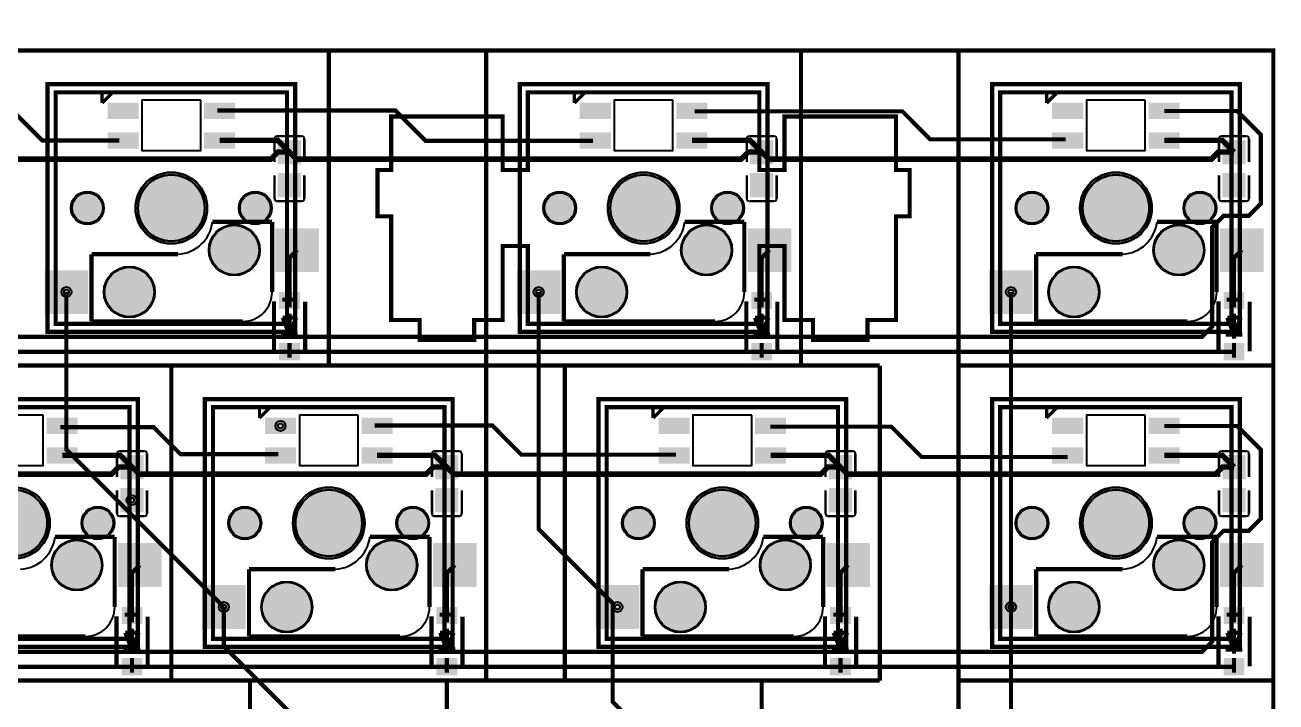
# Model space of a CAD drawing. Header units: millimetres. Extents: x 5 to 310, y -122 to -25.
# Drawn here: x 234 to 309.7, y -65.6 to -24.7 of the extents above; entities that cross this region are included whole.
import ezdxf

# ---------------------------------------------------------------- set-up
doc = ezdxf.new("R2010")
doc.units = ezdxf.units.MM
for name, color, linetype, true_color in [('BoardOutLine', 6, 'Continuous', 0xff00ff), ('BottomLayer', 5, 'Continuous', 0x0000ff), ('BottomPasteMaskLayer', 7, 'Continuous', 0x800000), ('BottomSilkLayer', 7, 'Continuous', 0x66cc33), ('BottomSolderMaskLayer', 7, 'Continuous', 0xaa00ff), ('Document', 7, 'Continuous', 0xffffff), ('Hole', 7, 'Continuous', 0x222222), ('Multi-Layer', 7, 'Continuous', 0xc0c0c0), ('TopLayer', 1, 'Continuous', 0xff0000), ('TopSilkLayer', 7, 'Continuous', 0xffcc00), ('TopSolderMaskLayer', 7, 'Continuous', 0x800080)]:
    doc.layers.add(name, color=color, linetype=linetype, true_color=true_color)

msp = doc.modelspace()

# ---------------------------------------------------------------- hatches: boundary and pattern name
at = {"layer": 'BottomLayer'}
for points in [[(239.083, -29.406), (240.861, -29.406), (240.861, -30.295), (239.083, -30.295)], [(244.925, -29.406), (246.703, -29.406), (246.703, -30.295), (244.925, -30.295)], [(267.659, -29.406), (269.437, -29.406), (269.437, -30.295), (267.659, -30.295)], [(273.501, -29.406), (275.279, -29.406), (275.279, -30.295), (273.501, -30.295)], [(296.234, -29.406), (298.012, -29.406), (298.012, -30.295), (296.234, -30.295)], [(302.077, -29.406), (303.855, -29.406), (303.855, -30.295), (302.077, -30.295)], [(239.083, -31.184), (240.861, -31.184), (240.861, -32.073), (239.083, -32.073)], [(244.925, -31.184), (246.703, -31.184), (246.703, -32.073), (244.925, -32.073)], [(250.712, -33.043), (249.362, -33.043), (249.362, -31.633), (250.712, -31.633)], [(267.659, -31.184), (269.437, -31.184), (269.437, -32.073), (267.659, -32.073)], [(273.501, -31.184), (275.279, -31.184), (275.279, -32.073), (273.501, -32.073)], [(279.288, -33.043), (277.938, -33.043), (277.938, -31.633), (279.288, -31.633)], [(296.234, -31.184), (298.012, -31.184), (298.012, -32.073), (296.234, -32.073)], [(302.077, -31.184), (303.855, -31.184), (303.855, -32.073), (302.077, -32.073)], [(307.863, -33.043), (306.513, -33.043), (306.513, -31.633), (307.863, -31.633)], [(250.712, -33.633), (249.362, -33.633), (249.362, -35.043), (250.712, -35.043)], [(279.288, -33.633), (277.938, -33.633), (277.938, -35.043), (279.288, -35.043)], [(307.863, -33.633), (306.513, -33.633), (306.513, -35.043), (307.863, -35.043)], [(249.243, -36.99), (251.783, -36.99), (251.783, -39.53), (249.243, -39.53)], [(277.819, -36.99), (280.359, -36.99), (280.359, -39.53), (277.819, -39.53)], [(306.395, -36.99), (308.935, -36.99), (308.935, -39.53), (306.395, -39.53)], [(235.273, -39.53), (237.813, -39.53), (237.813, -42.07), (235.273, -42.07)], [(263.849, -39.53), (266.389, -39.53), (266.389, -42.07), (263.849, -42.07)], [(292.424, -39.53), (294.964, -39.53), (294.964, -42.07), (292.424, -42.07)], [(250.637, -41.814), (250.637, -40.814), (249.437, -40.814), (249.437, -41.814)], [(279.213, -41.814), (279.213, -40.814), (278.013, -40.814), (278.013, -41.814)], [(307.788, -41.814), (307.788, -40.814), (306.588, -40.814), (306.588, -41.814)], [(250.637, -44.913), (250.637, -43.913), (249.437, -43.913), (249.437, -44.913)], [(279.213, -44.913), (279.213, -43.913), (278.013, -43.913), (278.013, -44.913)], [(307.788, -44.913), (307.788, -43.913), (306.588, -43.913), (306.588, -44.913)], [(235.4, -48.457), (237.178, -48.457), (237.178, -49.346), (235.4, -49.346)], [(248.608, -48.457), (250.386, -48.457), (250.386, -49.346), (248.608, -49.346)], [(254.45, -48.457), (256.228, -48.457), (256.228, -49.346), (254.45, -49.346)], [(272.421, -48.457), (274.199, -48.457), (274.199, -49.346), (272.421, -49.346)], [(278.263, -48.457), (280.041, -48.457), (280.041, -49.346), (278.263, -49.346)], [(296.234, -48.457), (298.012, -48.457), (298.012, -49.346), (296.234, -49.346)], [(302.077, -48.457), (303.855, -48.457), (303.855, -49.346), (302.077, -49.346)], [(235.4, -50.235), (237.178, -50.235), (237.178, -51.124), (235.4, -51.124)], [(241.187, -52.094), (239.837, -52.094), (239.837, -50.684), (241.187, -50.684)], [(248.608, -50.235), (250.386, -50.235), (250.386, -51.124), (248.608, -51.124)], [(254.45, -50.235), (256.228, -50.235), (256.228, -51.124), (254.45, -51.124)], [(260.237, -52.094), (258.887, -52.094), (258.887, -50.684), (260.237, -50.684)], [(272.421, -50.235), (274.199, -50.235), (274.199, -51.124), (272.421, -51.124)], [(278.263, -50.235), (280.041, -50.235), (280.041, -51.124), (278.263, -51.124)], [(284.05, -52.094), (282.7, -52.094), (282.7, -50.684), (284.05, -50.684)], [(296.234, -50.235), (298.012, -50.235), (298.012, -51.124), (296.234, -51.124)], [(302.077, -50.235), (303.855, -50.235), (303.855, -51.124), (302.077, -51.124)], [(307.863, -52.094), (306.513, -52.094), (306.513, -50.684), (307.863, -50.684)], [(241.187, -52.684), (239.837, -52.684), (239.837, -54.094), (241.187, -54.094)], [(260.237, -52.684), (258.887, -52.684), (258.887, -54.094), (260.237, -54.094)], [(284.05, -52.684), (282.7, -52.684), (282.7, -54.094), (284.05, -54.094)], [(307.863, -52.684), (306.513, -52.684), (306.513, -54.094), (307.863, -54.094)], [(239.718, -56.04), (242.258, -56.04), (242.258, -58.58), (239.718, -58.58)], [(258.768, -56.04), (261.308, -56.04), (261.308, -58.58), (258.768, -58.58)], [(282.581, -56.04), (285.121, -56.04), (285.121, -58.58), (282.581, -58.58)], [(306.395, -56.04), (308.935, -56.04), (308.935, -58.58), (306.395, -58.58)], [(244.798, -58.58), (247.338, -58.58), (247.338, -61.12), (244.798, -61.12)], [(268.611, -58.58), (271.151, -58.58), (271.151, -61.12), (268.611, -61.12)], [(292.424, -58.58), (294.964, -58.58), (294.964, -61.12), (292.424, -61.12)], [(241.112, -60.864), (241.112, -59.864), (239.912, -59.864), (239.912, -60.864)], [(260.162, -60.864), (260.162, -59.864), (258.962, -59.864), (258.962, -60.864)], [(283.975, -60.864), (283.975, -59.864), (282.775, -59.864), (282.775, -60.864)], [(307.788, -60.864), (307.788, -59.864), (306.588, -59.864), (306.588, -60.864)], [(241.112, -63.964), (241.112, -62.964), (239.912, -62.964), (239.912, -63.964)], [(260.162, -63.964), (260.162, -62.964), (258.962, -62.964), (258.962, -63.964)], [(283.975, -63.964), (283.975, -62.964), (282.775, -62.964), (282.775, -63.964)], [(307.788, -63.964), (307.788, -62.964), (306.588, -62.964), (306.588, -63.964)]]:
    msp.add_hatch(color=256, dxfattribs=at).paths.add_polyline_path(points)
at = {"layer": 'BottomPasteMaskLayer'}
for points in [[(239.083, -29.406), (240.861, -29.406), (240.861, -30.295), (239.083, -30.295)], [(244.925, -29.406), (246.703, -29.406), (246.703, -30.295), (244.925, -30.295)], [(267.659, -29.406), (269.437, -29.406), (269.437, -30.295), (267.659, -30.295)], [(273.501, -29.406), (275.279, -29.406), (275.279, -30.295), (273.501, -30.295)], [(296.234, -29.406), (298.012, -29.406), (298.012, -30.295), (296.234, -30.295)], [(302.077, -29.406), (303.855, -29.406), (303.855, -30.295), (302.077, -30.295)], [(239.083, -31.184), (240.861, -31.184), (240.861, -32.073), (239.083, -32.073)], [(244.925, -31.184), (246.703, -31.184), (246.703, -32.073), (244.925, -32.073)], [(250.657, -31.663), (249.377, -31.663), (249.327, -31.713), (249.327, -32.863), (249.377, -32.913), (249.787, -32.918), (249.787, -32.468), (250.237, -32.468), (250.237, -32.908), (250.657, -32.913), (250.707, -32.863), (250.707, -31.713)], [(267.659, -31.184), (269.437, -31.184), (269.437, -32.073), (267.659, -32.073)], [(273.501, -31.184), (275.279, -31.184), (275.279, -32.073), (273.501, -32.073)], [(279.233, -31.663), (277.953, -31.663), (277.903, -31.713), (277.903, -32.863), (277.953, -32.913), (278.363, -32.918), (278.363, -32.468), (278.813, -32.468), (278.813, -32.908), (279.233, -32.913), (279.283, -32.863), (279.283, -31.713)], [(296.234, -31.184), (298.012, -31.184), (298.012, -32.073), (296.234, -32.073)], [(302.077, -31.184), (303.855, -31.184), (303.855, -32.073), (302.077, -32.073)], [(307.808, -31.663), (306.528, -31.663), (306.478, -31.713), (306.478, -32.863), (306.528, -32.913), (306.938, -32.918), (306.938, -32.468), (307.388, -32.468), (307.388, -32.908), (307.808, -32.913), (307.858, -32.863), (307.858, -31.713)], [(250.657, -33.813), (250.237, -33.813), (250.237, -34.258), (249.787, -34.258), (249.787, -33.818), (249.377, -33.813), (249.327, -33.863), (249.327, -35.013), (249.377, -35.063), (250.657, -35.063), (250.707, -35.013), (250.707, -33.863)], [(279.233, -33.813), (278.813, -33.813), (278.813, -34.258), (278.363, -34.258), (278.363, -33.818), (277.953, -33.813), (277.903, -33.863), (277.903, -35.013), (277.953, -35.063), (279.233, -35.063), (279.283, -35.013), (279.283, -33.863)], [(307.808, -33.813), (307.388, -33.813), (307.388, -34.258), (306.938, -34.258), (306.938, -33.818), (306.528, -33.813), (306.478, -33.863), (306.478, -35.013), (306.528, -35.063), (307.808, -35.063), (307.858, -35.013), (307.858, -33.863)], [(249.243, -36.99), (251.783, -36.99), (251.783, -39.53), (249.243, -39.53)], [(277.819, -36.99), (280.359, -36.99), (280.359, -39.53), (277.819, -39.53)], [(306.395, -36.99), (308.935, -36.99), (308.935, -39.53), (306.395, -39.53)], [(235.273, -39.53), (237.813, -39.53), (237.813, -42.07), (235.273, -42.07)], [(263.849, -39.53), (266.389, -39.53), (266.389, -42.07), (263.849, -42.07)], [(292.424, -39.53), (294.964, -39.53), (294.964, -42.07), (292.424, -42.07)], [(250.637, -41.814), (250.637, -40.814), (249.437, -40.814), (249.437, -41.814)], [(279.213, -41.814), (279.213, -40.814), (278.013, -40.814), (278.013, -41.814)], [(307.788, -41.814), (307.788, -40.814), (306.588, -40.814), (306.588, -41.814)], [(250.637, -44.913), (250.637, -43.913), (249.437, -43.913), (249.437, -44.913)], [(279.213, -44.913), (279.213, -43.913), (278.013, -43.913), (278.013, -44.913)], [(307.788, -44.913), (307.788, -43.913), (306.588, -43.913), (306.588, -44.913)], [(235.4, -48.457), (237.178, -48.457), (237.178, -49.346), (235.4, -49.346)], [(248.608, -48.457), (250.386, -48.457), (250.386, -49.346), (248.608, -49.346)], [(254.45, -48.457), (256.228, -48.457), (256.228, -49.346), (254.45, -49.346)], [(272.421, -48.457), (274.199, -48.457), (274.199, -49.346), (272.421, -49.346)], [(278.263, -48.457), (280.041, -48.457), (280.041, -49.346), (278.263, -49.346)], [(296.234, -48.457), (298.012, -48.457), (298.012, -49.346), (296.234, -49.346)], [(302.077, -48.457), (303.855, -48.457), (303.855, -49.346), (302.077, -49.346)], [(235.4, -50.235), (237.178, -50.235), (237.178, -51.124), (235.4, -51.124)], [(248.608, -50.235), (250.386, -50.235), (250.386, -51.124), (248.608, -51.124)], [(254.45, -50.235), (256.228, -50.235), (256.228, -51.124), (254.45, -51.124)], [(272.421, -50.235), (274.199, -50.235), (274.199, -51.124), (272.421, -51.124)], [(278.263, -50.235), (280.041, -50.235), (280.041, -51.124), (278.263, -51.124)], [(296.234, -50.235), (298.012, -50.235), (298.012, -51.124), (296.234, -51.124)], [(302.077, -50.235), (303.855, -50.235), (303.855, -51.124), (302.077, -51.124)], [(241.132, -50.714), (239.852, -50.714), (239.802, -50.764), (239.802, -51.914), (239.852, -51.964), (240.262, -51.969), (240.262, -51.519), (240.712, -51.519), (240.712, -51.959), (241.132, -51.964), (241.182, -51.914), (241.182, -50.764)], [(260.182, -50.714), (258.902, -50.714), (258.852, -50.764), (258.852, -51.914), (258.902, -51.964), (259.312, -51.969), (259.312, -51.519), (259.762, -51.519), (259.762, -51.959), (260.182, -51.964), (260.232, -51.914), (260.232, -50.764)], [(283.995, -50.714), (282.715, -50.714), (282.665, -50.764), (282.665, -51.914), (282.715, -51.964), (283.125, -51.969), (283.125, -51.519), (283.575, -51.519), (283.575, -51.959), (283.995, -51.964), (284.045, -51.914), (284.045, -50.764)], [(307.808, -50.714), (306.528, -50.714), (306.478, -50.764), (306.478, -51.914), (306.528, -51.964), (306.938, -51.969), (306.938, -51.519), (307.388, -51.519), (307.388, -51.959), (307.808, -51.964), (307.858, -51.914), (307.858, -50.764)], [(241.132, -52.864), (240.712, -52.864), (240.712, -53.309), (240.262, -53.309), (240.262, -52.869), (239.852, -52.864), (239.802, -52.914), (239.802, -54.064), (239.852, -54.114), (241.132, -54.114), (241.182, -54.064), (241.182, -52.914)], [(260.182, -52.864), (259.762, -52.864), (259.762, -53.309), (259.312, -53.309), (259.312, -52.869), (258.902, -52.864), (258.852, -52.914), (258.852, -54.064), (258.902, -54.114), (260.182, -54.114), (260.232, -54.064), (260.232, -52.914)], [(283.995, -52.864), (283.575, -52.864), (283.575, -53.309), (283.125, -53.309), (283.125, -52.869), (282.715, -52.864), (282.665, -52.914), (282.665, -54.064), (282.715, -54.114), (283.995, -54.114), (284.045, -54.064), (284.045, -52.914)], [(307.808, -52.864), (307.388, -52.864), (307.388, -53.309), (306.938, -53.309), (306.938, -52.869), (306.528, -52.864), (306.478, -52.914), (306.478, -54.064), (306.528, -54.114), (307.808, -54.114), (307.858, -54.064), (307.858, -52.914)], [(239.718, -56.04), (242.258, -56.04), (242.258, -58.58), (239.718, -58.58)], [(258.768, -56.04), (261.308, -56.04), (261.308, -58.58), (258.768, -58.58)], [(282.581, -56.04), (285.121, -56.04), (285.121, -58.58), (282.581, -58.58)], [(306.395, -56.04), (308.935, -56.04), (308.935, -58.58), (306.395, -58.58)], [(244.798, -58.58), (247.338, -58.58), (247.338, -61.12), (244.798, -61.12)], [(268.611, -58.58), (271.151, -58.58), (271.151, -61.12), (268.611, -61.12)], [(292.424, -58.58), (294.964, -58.58), (294.964, -61.12), (292.424, -61.12)], [(241.112, -60.864), (241.112, -59.864), (239.912, -59.864), (239.912, -60.864)], [(260.162, -60.864), (260.162, -59.864), (258.962, -59.864), (258.962, -60.864)], [(283.975, -60.864), (283.975, -59.864), (282.775, -59.864), (282.775, -60.864)], [(307.788, -60.864), (307.788, -59.864), (306.588, -59.864), (306.588, -60.864)], [(241.112, -63.964), (241.112, -62.964), (239.912, -62.964), (239.912, -63.964)], [(260.162, -63.964), (260.162, -62.964), (258.962, -62.964), (258.962, -63.964)], [(283.975, -63.964), (283.975, -62.964), (282.775, -62.964), (282.775, -63.964)], [(307.788, -63.964), (307.788, -62.964), (306.588, -62.964), (306.588, -63.964)]]:
    msp.add_hatch(color=256, dxfattribs=at).paths.add_polyline_path(points)
at = {"layer": 'BottomSolderMaskLayer'}
for points in [[(239.032, -29.355), (240.912, -29.355), (240.912, -30.346), (239.032, -30.346)], [(244.874, -29.355), (246.754, -29.355), (246.754, -30.346), (244.874, -30.346)], [(267.608, -29.355), (269.488, -29.355), (269.488, -30.346), (267.608, -30.346)], [(273.45, -29.355), (275.33, -29.355), (275.33, -30.346), (273.45, -30.346)], [(296.184, -29.355), (298.063, -29.355), (298.063, -30.346), (296.184, -30.346)], [(302.026, -29.355), (303.905, -29.355), (303.905, -30.346), (302.026, -30.346)], [(239.032, -31.133), (240.912, -31.133), (240.912, -32.124), (239.032, -32.124)], [(244.874, -31.133), (246.754, -31.133), (246.754, -32.124), (244.874, -32.124)], [(250.736, -33.07), (249.338, -33.07), (249.338, -31.607), (250.736, -31.607)], [(267.608, -31.133), (269.488, -31.133), (269.488, -32.124), (267.608, -32.124)], [(273.45, -31.133), (275.33, -31.133), (275.33, -32.124), (273.45, -32.124)], [(279.312, -33.07), (277.913, -33.07), (277.913, -31.607), (279.312, -31.607)], [(296.184, -31.133), (298.063, -31.133), (298.063, -32.124), (296.184, -32.124)], [(302.026, -31.133), (303.905, -31.133), (303.905, -32.124), (302.026, -32.124)], [(307.888, -33.07), (306.489, -33.07), (306.489, -31.607), (307.888, -31.607)], [(240.718, -35.72, 1), (245.068, -35.72, 1)], [(250.736, -33.607), (249.338, -33.607), (249.338, -35.07), (250.736, -35.07)], [(269.293, -35.72, 1), (273.644, -35.72, 1)], [(279.312, -33.607), (277.913, -33.607), (277.913, -35.07), (279.312, -35.07)], [(297.869, -35.72, 1), (302.22, -35.72, 1)], [(307.888, -33.607), (306.489, -33.607), (306.489, -35.07), (307.888, -35.07)], [(236.813, -35.72, 1), (238.813, -35.72, 1)], [(246.973, -35.72, 1), (248.973, -35.72, 1)], [(265.388, -35.72, 1), (267.389, -35.72, 1)], [(275.548, -35.72, 1), (277.549, -35.72, 1)], [(293.964, -35.72, 1), (295.965, -35.72, 1)], [(304.124, -35.72, 1), (306.125, -35.72, 1)], [(245.153, -38.26, 1), (248.253, -38.26, 1)], [(249.192, -36.939), (251.834, -36.939), (251.834, -39.58), (249.192, -39.58)], [(273.728, -38.26, 1), (276.829, -38.26, 1)], [(277.768, -36.939), (280.41, -36.939), (280.41, -39.58), (277.768, -39.58)], [(302.304, -38.26, 1), (305.405, -38.26, 1)], [(306.344, -36.939), (308.985, -36.939), (308.985, -39.58), (306.344, -39.58)], [(238.803, -40.8, 1), (241.903, -40.8, 1)], [(267.378, -40.8, 1), (270.479, -40.8, 1)], [(295.954, -40.8, 1), (299.055, -40.8, 1)], [(235.222, -39.479), (237.864, -39.479), (237.864, -42.12), (235.222, -42.12)], [(263.798, -39.479), (266.44, -39.479), (266.44, -42.12), (263.798, -42.12)], [(292.374, -39.479), (295.015, -39.479), (295.015, -42.12), (292.374, -42.12)], [(250.668, -41.835), (250.668, -40.792), (249.407, -40.792), (249.407, -41.835)], [(279.243, -41.835), (279.243, -40.792), (277.982, -40.792), (277.982, -41.835)], [(307.819, -41.835), (307.819, -40.792), (306.558, -40.792), (306.558, -41.835)], [(250.668, -44.935), (250.668, -43.892), (249.407, -43.892), (249.407, -44.935)], [(279.243, -44.935), (279.243, -43.892), (277.982, -43.892), (277.982, -44.935)], [(307.819, -44.935), (307.819, -43.892), (306.558, -43.892), (306.558, -44.935)], [(235.349, -48.406), (237.229, -48.406), (237.229, -49.396), (235.349, -49.396)], [(248.558, -48.406), (250.437, -48.406), (250.437, -49.396), (248.558, -49.396)], [(254.4, -48.406), (256.279, -48.406), (256.279, -49.396), (254.4, -49.396)], [(272.371, -48.406), (274.25, -48.406), (274.25, -49.396), (272.371, -49.396)], [(278.213, -48.406), (280.092, -48.406), (280.092, -49.396), (278.213, -49.396)], [(296.184, -48.406), (298.063, -48.406), (298.063, -49.396), (296.184, -49.396)], [(302.026, -48.406), (303.905, -48.406), (303.905, -49.396), (302.026, -49.396)], [(235.349, -50.184), (237.229, -50.184), (237.229, -51.174), (235.349, -51.174)], [(241.211, -52.12), (239.813, -52.12), (239.813, -50.657), (241.211, -50.657)], [(248.558, -50.184), (250.437, -50.184), (250.437, -51.174), (248.558, -51.174)], [(254.4, -50.184), (256.279, -50.184), (256.279, -51.174), (254.4, -51.174)], [(260.262, -52.12), (258.863, -52.12), (258.863, -50.657), (260.262, -50.657)], [(272.371, -50.184), (274.25, -50.184), (274.25, -51.174), (272.371, -51.174)], [(278.213, -50.184), (280.092, -50.184), (280.092, -51.174), (278.213, -51.174)], [(284.075, -52.12), (282.676, -52.12), (282.676, -50.657), (284.075, -50.657)], [(296.184, -50.184), (298.063, -50.184), (298.063, -51.174), (296.184, -51.174)], [(302.026, -50.184), (303.905, -50.184), (303.905, -51.174), (302.026, -51.174)], [(307.888, -52.12), (306.489, -52.12), (306.489, -50.657), (307.888, -50.657)], [(231.193, -54.77, 1), (235.543, -54.77, 1)], [(241.211, -52.657), (239.813, -52.657), (239.813, -54.12), (241.211, -54.12)], [(250.243, -54.77, 1), (254.594, -54.77, 1)], [(260.262, -52.657), (258.863, -52.657), (258.863, -54.12), (260.262, -54.12)], [(274.056, -54.77, 1), (278.407, -54.77, 1)], [(284.075, -52.657), (282.676, -52.657), (282.676, -54.12), (284.075, -54.12)], [(297.869, -54.77, 1), (302.22, -54.77, 1)], [(307.888, -52.657), (306.489, -52.657), (306.489, -54.12), (307.888, -54.12)], [(237.448, -54.77, 1), (239.448, -54.77, 1)], [(246.338, -54.77, 1), (248.339, -54.77, 1)], [(256.498, -54.77, 1), (258.499, -54.77, 1)], [(270.151, -54.77, 1), (272.152, -54.77, 1)], [(280.311, -54.77, 1), (282.312, -54.77, 1)], [(293.964, -54.77, 1), (295.965, -54.77, 1)], [(304.124, -54.77, 1), (306.125, -54.77, 1)], [(235.628, -57.31, 1), (238.728, -57.31, 1)], [(239.667, -55.989), (242.309, -55.989), (242.309, -58.631), (239.667, -58.631)], [(254.678, -57.31, 1), (257.779, -57.31, 1)], [(258.718, -55.989), (261.359, -55.989), (261.359, -58.631), (258.718, -58.631)], [(278.491, -57.31, 1), (281.592, -57.31, 1)], [(282.531, -55.989), (285.172, -55.989), (285.172, -58.631), (282.531, -58.631)], [(302.304, -57.31, 1), (305.405, -57.31, 1)], [(306.344, -55.989), (308.985, -55.989), (308.985, -58.631), (306.344, -58.631)], [(244.748, -58.529), (247.389, -58.529), (247.389, -61.171), (244.748, -61.171)], [(248.328, -59.85, 1), (251.429, -59.85, 1)], [(268.561, -58.529), (271.202, -58.529), (271.202, -61.171), (268.561, -61.171)], [(272.141, -59.85, 1), (275.242, -59.85, 1)], [(292.374, -58.529), (295.015, -58.529), (295.015, -61.171), (292.374, -61.171)], [(295.954, -59.85, 1), (299.055, -59.85, 1)], [(241.142, -60.885), (241.142, -59.843), (239.881, -59.843), (239.881, -60.885)], [(260.193, -60.885), (260.193, -59.843), (258.932, -59.843), (258.932, -60.885)], [(284.006, -60.885), (284.006, -59.843), (282.745, -59.843), (282.745, -60.885)], [(307.819, -60.885), (307.819, -59.843), (306.558, -59.843), (306.558, -60.885)], [(241.142, -63.985), (241.142, -62.943), (239.881, -62.943), (239.881, -63.985)], [(260.193, -63.985), (260.193, -62.943), (258.932, -62.943), (258.932, -63.985)], [(284.006, -63.985), (284.006, -62.943), (282.745, -62.943), (282.745, -63.985)], [(307.819, -63.985), (307.819, -62.943), (306.558, -62.943), (306.558, -63.985)]]:
    msp.add_hatch(color=256, dxfattribs=at).paths.add_polyline_path(points)
at = {"layer": 'Document'}
for points in [[(250.164, -41.72), (250.164, -40.831), (249.91, -40.831), (249.91, -41.72)], [(278.74, -41.72), (278.74, -40.831), (278.486, -40.831), (278.486, -41.72)], [(307.315, -41.72), (307.315, -40.831), (307.061, -40.831), (307.061, -41.72)], [(249.601, -41.392), (250.49, -41.392), (250.49, -41.138), (249.601, -41.138)], [(278.176, -41.392), (279.065, -41.392), (279.065, -41.138), (278.176, -41.138)], [(306.752, -41.392), (307.641, -41.392), (307.641, -41.138), (306.752, -41.138)], [(250.164, -44.769), (250.164, -43.88), (249.91, -43.88), (249.91, -44.769)], [(278.74, -44.769), (278.74, -43.88), (278.486, -43.88), (278.486, -44.769)], [(307.315, -44.769), (307.315, -43.88), (307.061, -43.88), (307.061, -44.769)], [(240.075, -60.443), (240.964, -60.443), (240.964, -60.189), (240.075, -60.189)], [(240.639, -60.771), (240.639, -59.882), (240.385, -59.882), (240.385, -60.771)], [(259.126, -60.443), (260.015, -60.443), (260.015, -60.189), (259.126, -60.189)], [(259.689, -60.771), (259.689, -59.882), (259.435, -59.882), (259.435, -60.771)], [(282.939, -60.443), (283.828, -60.443), (283.828, -60.189), (282.939, -60.189)], [(283.502, -60.771), (283.502, -59.882), (283.248, -59.882), (283.248, -60.771)], [(306.752, -60.443), (307.641, -60.443), (307.641, -60.189), (306.752, -60.189)], [(307.315, -60.771), (307.315, -59.882), (307.061, -59.882), (307.061, -60.771)], [(240.639, -63.819), (240.639, -62.93), (240.385, -62.93), (240.385, -63.819)], [(259.689, -63.819), (259.689, -62.93), (259.435, -62.93), (259.435, -63.819)], [(283.502, -63.819), (283.502, -62.93), (283.248, -62.93), (283.248, -63.819)], [(307.315, -63.819), (307.315, -62.93), (307.061, -62.93), (307.061, -63.819)]]:
    msp.add_hatch(color=256, dxfattribs=at).paths.add_polyline_path(points)
at = {"layer": 'Multi-Layer'}
for points in [[(240.743, -35.72, 1), (245.043, -35.72, 1)], [(269.319, -35.72, 1), (273.619, -35.72, 1)], [(297.894, -35.72, 1), (302.194, -35.72, 1)], [(236.838, -35.72, 1), (238.788, -35.72, 1)], [(246.998, -35.72, 1), (248.948, -35.72, 1)], [(265.414, -35.72, 1), (267.364, -35.72, 1)], [(275.574, -35.72, 1), (277.524, -35.72, 1)], [(293.989, -35.72, 1), (295.939, -35.72, 1)], [(304.149, -35.72, 1), (306.099, -35.72, 1)], [(245.178, -38.26, 1), (248.228, -38.26, 1)], [(273.754, -38.26, 1), (276.804, -38.26, 1)], [(302.329, -38.26, 1), (305.379, -38.26, 1)], [(238.828, -40.8, 1), (241.878, -40.8, 1)], [(267.404, -40.8, 1), (270.454, -40.8, 1)], [(295.979, -40.8, 1), (299.029, -40.8, 1)], [(231.218, -54.77, 1), (235.518, -54.77, 1)], [(250.268, -54.77, 1), (254.568, -54.77, 1)], [(274.081, -54.77, 1), (278.381, -54.77, 1)], [(297.894, -54.77, 1), (302.194, -54.77, 1)], [(237.473, -54.77, 1), (239.423, -54.77, 1)], [(246.363, -54.77, 1), (248.313, -54.77, 1)], [(256.523, -54.77, 1), (258.473, -54.77, 1)], [(270.176, -54.77, 1), (272.126, -54.77, 1)], [(280.336, -54.77, 1), (282.286, -54.77, 1)], [(293.989, -54.77, 1), (295.939, -54.77, 1)], [(304.149, -54.77, 1), (306.099, -54.77, 1)], [(235.653, -57.31, 1), (238.703, -57.31, 1)], [(254.703, -57.31, 1), (257.753, -57.31, 1)], [(278.516, -57.31, 1), (281.566, -57.31, 1)], [(302.329, -57.31, 1), (305.379, -57.31, 1)], [(248.353, -59.85, 1), (251.403, -59.85, 1)], [(272.166, -59.85, 1), (275.216, -59.85, 1)], [(295.979, -59.85, 1), (299.029, -59.85, 1)]]:
    msp.add_hatch(color=256, dxfattribs=at).paths.add_polyline_path(points)
at = {"layer": 'TopSolderMaskLayer'}
for points in [[(240.718, -35.72, 1), (245.068, -35.72, 1)], [(269.293, -35.72, 1), (273.644, -35.72, 1)], [(297.869, -35.72, 1), (302.22, -35.72, 1)], [(236.813, -35.72, 1), (238.813, -35.72, 1)], [(246.973, -35.72, 1), (248.973, -35.72, 1)], [(265.388, -35.72, 1), (267.389, -35.72, 1)], [(275.548, -35.72, 1), (277.549, -35.72, 1)], [(293.964, -35.72, 1), (295.965, -35.72, 1)], [(304.124, -35.72, 1), (306.125, -35.72, 1)], [(245.153, -38.26, 1), (248.253, -38.26, 1)], [(273.728, -38.26, 1), (276.829, -38.26, 1)], [(302.304, -38.26, 1), (305.405, -38.26, 1)], [(238.803, -40.8, 1), (241.903, -40.8, 1)], [(267.378, -40.8, 1), (270.479, -40.8, 1)], [(295.954, -40.8, 1), (299.055, -40.8, 1)], [(231.193, -54.77, 1), (235.543, -54.77, 1)], [(250.243, -54.77, 1), (254.594, -54.77, 1)], [(274.056, -54.77, 1), (278.407, -54.77, 1)], [(297.869, -54.77, 1), (302.22, -54.77, 1)], [(237.448, -54.77, 1), (239.448, -54.77, 1)], [(246.338, -54.77, 1), (248.339, -54.77, 1)], [(256.498, -54.77, 1), (258.499, -54.77, 1)], [(270.151, -54.77, 1), (272.152, -54.77, 1)], [(280.311, -54.77, 1), (282.312, -54.77, 1)], [(293.964, -54.77, 1), (295.965, -54.77, 1)], [(304.124, -54.77, 1), (306.125, -54.77, 1)], [(235.628, -57.31, 1), (238.728, -57.31, 1)], [(254.678, -57.31, 1), (257.779, -57.31, 1)], [(278.491, -57.31, 1), (281.592, -57.31, 1)], [(302.304, -57.31, 1), (305.405, -57.31, 1)], [(248.328, -59.85, 1), (251.429, -59.85, 1)], [(272.141, -59.85, 1), (275.242, -59.85, 1)], [(295.954, -59.85, 1), (299.055, -59.85, 1)]]:
    msp.add_hatch(color=256, dxfattribs=at).paths.add_polyline_path(points)

# ---------------------------------------------------------------- linework, layer by layer
at = {"layer": 'BoardOutLine', "const_width": 0.254}
msp.add_lwpolyline([(4.766, -26.196), (309.566, -26.196), (309.566, -121.445), (4.766, -121.445), (4.766, -26.196)], close=True, dxfattribs=at)
at = {"layer": 'BottomLayer'}
for points, const_width in [([(239.756, -31.631), (235.075, -31.631), (233.335, -29.888), (226.749, -29.888)], 0.254), ([(268.397, -31.659), (258.285, -31.659), (256.449, -29.825), (245.679, -29.825)], 0.254), ([(296.995, -31.565), (288.811, -31.565), (287.12, -29.873), (274.559, -29.873)], 0.254), ([(302.964, -29.85), (307.371, -29.85), (308.814, -31.293), (308.814, -35.458), (308.077, -36.195), (306.553, -36.195), (305.867, -36.881), (305.867, -42.901), (305.258, -43.51), (280.696, -43.51)], 0.254), ([(250.037, -32.338), (249.327, -31.629), (245.814, -31.629)], 0.33), ([(278.613, -32.338), (277.903, -31.629), (274.39, -31.629)], 0.33), ([(307.188, -32.338), (306.479, -31.629), (302.965, -31.629)], 0.33), ([(230.987, -32.338), (231.414, -32.766), (248.92, -32.766), (249.348, -32.338), (250.037, -32.338)], 0.33), ([(250.037, -32.338), (250.465, -32.766), (277.369, -32.766), (277.796, -32.338), (278.613, -32.338)], 0.33), ([(278.613, -32.338), (279.04, -32.766), (305.817, -32.766), (306.244, -32.338), (307.188, -32.338)], 0.33), ([(250.513, -38.26), (250.037, -38.736), (250.037, -41.314)], 0.254), ([(279.089, -38.26), (278.613, -38.736), (278.613, -41.314)], 0.254), ([(307.664, -38.26), (307.188, -38.736), (307.188, -41.314)], 0.254), ([(280.696, -43.51), (280.696, -43.51), (14.681, -43.51)], 0.254), ([(21.432, -44.414), (21.432, -44.414), (307.188, -44.414)], 0.254), ([(249.375, -50.605), (243.447, -50.607), (241.821, -48.979), (236.167, -48.979)], 0.254), ([(273.419, -50.64), (264.072, -50.64), (262.311, -48.877), (255.199, -48.877)], 0.254), ([(297.127, -50.775), (288.288, -50.775), (286.459, -48.946), (279.144, -48.946)], 0.254), ([(302.964, -48.9), (307.371, -48.9), (308.814, -50.343), (308.814, -54.509), (308.077, -55.245), (306.553, -55.245), (305.867, -55.931), (305.867, -61.951), (305.258, -62.561), (280.696, -62.561)], 0.254), ([(240.512, -51.389), (239.802, -50.679), (236.289, -50.679)], 0.33), ([(259.562, -51.389), (258.852, -50.679), (255.339, -50.679)], 0.33), ([(283.375, -51.389), (282.666, -50.679), (279.152, -50.679)], 0.33), ([(307.188, -51.389), (306.479, -50.679), (302.965, -50.679)], 0.33), ([(221.461, -51.389), (221.889, -51.816), (239.268, -51.816), (239.696, -51.389), (240.512, -51.389)], 0.33), ([(240.512, -51.389), (240.939, -51.816), (258.319, -51.816), (258.746, -51.389), (259.562, -51.389)], 0.33), ([(259.562, -51.389), (259.99, -51.816), (282.195, -51.816), (282.622, -51.389), (283.375, -51.389)], 0.33), ([(283.375, -51.389), (283.803, -51.816), (306.071, -51.816), (306.498, -51.389), (307.188, -51.389)], 0.33), ([(240.988, -57.31), (240.512, -57.786), (240.512, -60.364)], 0.254), ([(260.038, -57.31), (259.562, -57.786), (259.562, -60.364)], 0.254), ([(283.851, -57.31), (283.375, -57.786), (283.375, -60.364)], 0.254), ([(307.664, -57.31), (307.188, -57.786), (307.188, -60.364)], 0.254), ([(280.696, -62.561), (280.696, -62.561), (17.628, -62.561)], 0.254), ([(307.188, -63.464), (307.188, -63.464), (26.194, -63.464)], 0.254)]:
    msp.add_lwpolyline(points, dxfattribs=dict(at, const_width=const_width))
at = {"layer": 'BottomSilkLayer'}
for points, const_width in [([(238.702, -29.37), (238.702, -29.37), (239.337, -28.735)], 0.2), ([(238.702, -28.735), (238.702, -28.735), (239.337, -28.735)], 0.2), ([(238.702, -29.37), (238.702, -29.37), (238.702, -28.735)], 0.2), ([(267.278, -29.37), (267.278, -29.37), (267.913, -28.735)], 0.2), ([(267.278, -28.735), (267.278, -28.735), (267.913, -28.735)], 0.2), ([(267.278, -29.37), (267.278, -29.37), (267.278, -28.735)], 0.2), ([(295.853, -29.37), (295.853, -29.37), (296.488, -28.735)], 0.2), ([(295.853, -28.735), (295.853, -28.735), (296.488, -28.735)], 0.2), ([(295.853, -29.37), (295.853, -29.37), (295.853, -28.735)], 0.2), ([(249.133, -31.527), (249.133, -31.527), (249.133, -32.937)], 0.152), ([(250.788, -31.375), (250.788, -31.375), (249.286, -31.375)], 0.152), ([(250.941, -32.937), (250.941, -32.937), (250.941, -31.527)], 0.152), ([(277.709, -31.527), (277.709, -31.527), (277.709, -32.937)], 0.152), ([(279.364, -31.375), (279.364, -31.375), (277.862, -31.375)], 0.152), ([(279.516, -32.937), (279.516, -32.937), (279.516, -31.527)], 0.152), ([(306.285, -31.527), (306.285, -31.527), (306.285, -32.937)], 0.152), ([(307.94, -31.375), (307.94, -31.375), (306.437, -31.375)], 0.152), ([(308.092, -32.937), (308.092, -32.937), (308.092, -31.527)], 0.152), ([(249.133, -35.149), (249.133, -35.149), (249.133, -33.739)], 0.152), ([(250.941, -33.739), (250.941, -33.739), (250.941, -35.149)], 0.152), ([(277.709, -35.149), (277.709, -35.149), (277.709, -33.739)], 0.152), ([(279.516, -33.739), (279.516, -33.739), (279.516, -35.149)], 0.152), ([(306.285, -35.149), (306.285, -35.149), (306.285, -33.739)], 0.152), ([(308.092, -33.739), (308.092, -33.739), (308.092, -35.149)], 0.152), ([(250.788, -35.302), (250.788, -35.302), (249.286, -35.302)], 0.152), ([(279.364, -35.302), (279.364, -35.302), (277.862, -35.302)], 0.152), ([(307.94, -35.302), (307.94, -35.302), (306.437, -35.302)], 0.152), ([(249.104, -44.37), (249.104, -44.37), (249.104, -41.37)], 0.254), ([(250.984, -44.384), (250.984, -44.384), (250.984, -41.384)], 0.254), ([(277.68, -44.37), (277.68, -44.37), (277.68, -41.37)], 0.254), ([(279.559, -44.384), (279.559, -44.384), (279.559, -41.384)], 0.254), ([(306.255, -44.37), (306.255, -44.37), (306.255, -41.37)], 0.254), ([(308.135, -44.384), (308.135, -44.384), (308.135, -41.384)], 0.254), ([(249.631, -42.355), (249.631, -42.355), (250.037, -43.372)], 0.254), ([(250.443, -42.355), (250.443, -42.355), (249.631, -42.355)], 0.254), ([(250.037, -43.626), (250.037, -43.626), (250.037, -42.101)], 0.254), ([(250.037, -43.372), (250.037, -43.372), (250.443, -42.355)], 0.254), ([(278.206, -42.355), (278.206, -42.355), (278.613, -43.372)], 0.254), ([(279.019, -42.355), (279.019, -42.355), (278.206, -42.355)], 0.254), ([(278.613, -43.626), (278.613, -43.626), (278.613, -42.101)], 0.254), ([(278.613, -43.372), (278.613, -43.372), (279.019, -42.355)], 0.254), ([(306.782, -42.355), (306.782, -42.355), (307.188, -43.372)], 0.254), ([(307.595, -42.355), (307.595, -42.355), (306.782, -42.355)], 0.254), ([(307.188, -43.626), (307.188, -43.626), (307.188, -42.101)], 0.254), ([(307.188, -43.372), (307.188, -43.372), (307.595, -42.355)], 0.254), ([(250.545, -43.372), (250.545, -43.372), (249.529, -43.372)], 0.254), ([(279.121, -43.372), (279.121, -43.372), (278.105, -43.372)], 0.254), ([(307.696, -43.372), (307.696, -43.372), (306.68, -43.372)], 0.254), ([(248.227, -48.42), (248.227, -48.42), (248.862, -47.785)], 0.2), ([(248.227, -47.785), (248.227, -47.785), (248.862, -47.785)], 0.2), ([(248.227, -48.42), (248.227, -48.42), (248.227, -47.785)], 0.2), ([(272.04, -48.42), (272.04, -48.42), (272.675, -47.785)], 0.2), ([(272.04, -47.785), (272.04, -47.785), (272.675, -47.785)], 0.2), ([(272.04, -48.42), (272.04, -48.42), (272.04, -47.785)], 0.2), ([(295.853, -48.42), (295.853, -48.42), (296.488, -47.785)], 0.2), ([(295.853, -47.785), (295.853, -47.785), (296.488, -47.785)], 0.2), ([(295.853, -48.42), (295.853, -48.42), (295.853, -47.785)], 0.2), ([(239.608, -50.578), (239.608, -50.578), (239.608, -51.988)], 0.152), ([(241.263, -50.425), (241.263, -50.425), (239.761, -50.425)], 0.152), ([(241.415, -51.988), (241.415, -51.988), (241.415, -50.578)], 0.152), ([(258.659, -50.578), (258.659, -50.578), (258.659, -51.988)], 0.152), ([(260.314, -50.425), (260.314, -50.425), (258.811, -50.425)], 0.152), ([(260.466, -51.988), (260.466, -51.988), (260.466, -50.578)], 0.152), ([(282.472, -50.578), (282.472, -50.578), (282.472, -51.988)], 0.152), ([(284.127, -50.425), (284.127, -50.425), (282.624, -50.425)], 0.152), ([(284.279, -51.988), (284.279, -51.988), (284.279, -50.578)], 0.152), ([(306.285, -50.578), (306.285, -50.578), (306.285, -51.988)], 0.152), ([(307.94, -50.425), (307.94, -50.425), (306.437, -50.425)], 0.152), ([(308.092, -51.988), (308.092, -51.988), (308.092, -50.578)], 0.152), ([(239.608, -54.2), (239.608, -54.2), (239.608, -52.79)], 0.152), ([(241.415, -52.79), (241.415, -52.79), (241.415, -54.2)], 0.152), ([(258.659, -54.2), (258.659, -54.2), (258.659, -52.79)], 0.152), ([(260.466, -52.79), (260.466, -52.79), (260.466, -54.2)], 0.152), ([(282.472, -54.2), (282.472, -54.2), (282.472, -52.79)], 0.152), ([(284.279, -52.79), (284.279, -52.79), (284.279, -54.2)], 0.152), ([(306.285, -54.2), (306.285, -54.2), (306.285, -52.79)], 0.152), ([(308.092, -52.79), (308.092, -52.79), (308.092, -54.2)], 0.152), ([(241.263, -54.352), (241.263, -54.352), (239.761, -54.352)], 0.152), ([(260.314, -54.352), (260.314, -54.352), (258.811, -54.352)], 0.152), ([(284.127, -54.352), (284.127, -54.352), (282.624, -54.352)], 0.152), ([(307.94, -54.352), (307.94, -54.352), (306.437, -54.352)], 0.152), ([(239.579, -63.421), (239.579, -63.421), (239.579, -60.421)], 0.254), ([(241.458, -63.434), (241.458, -63.434), (241.458, -60.434)], 0.254), ([(258.629, -63.421), (258.629, -63.421), (258.629, -60.421)], 0.254), ([(260.509, -63.434), (260.509, -63.434), (260.509, -60.434)], 0.254), ([(282.442, -63.421), (282.442, -63.421), (282.442, -60.421)], 0.254), ([(284.322, -63.434), (284.322, -63.434), (284.322, -60.434)], 0.254), ([(306.255, -63.421), (306.255, -63.421), (306.255, -60.421)], 0.254), ([(308.135, -63.434), (308.135, -63.434), (308.135, -60.434)], 0.254), ([(240.105, -61.406), (240.105, -61.406), (240.512, -62.422)], 0.254), ([(240.918, -61.406), (240.918, -61.406), (240.105, -61.406)], 0.254), ([(240.512, -62.676), (240.512, -62.676), (240.512, -61.152)], 0.254), ([(240.512, -62.422), (240.512, -62.422), (240.918, -61.406)], 0.254), ([(259.156, -61.406), (259.156, -61.406), (259.562, -62.422)], 0.254), ([(259.969, -61.406), (259.969, -61.406), (259.156, -61.406)], 0.254), ([(259.562, -62.676), (259.562, -62.676), (259.562, -61.152)], 0.254), ([(259.562, -62.422), (259.562, -62.422), (259.969, -61.406)], 0.254), ([(282.969, -61.406), (282.969, -61.406), (283.375, -62.422)], 0.254), ([(283.782, -61.406), (283.782, -61.406), (282.969, -61.406)], 0.254), ([(283.375, -62.676), (283.375, -62.676), (283.375, -61.152)], 0.254), ([(283.375, -62.422), (283.375, -62.422), (283.782, -61.406)], 0.254), ([(306.782, -61.406), (306.782, -61.406), (307.188, -62.422)], 0.254), ([(307.595, -61.406), (307.595, -61.406), (306.782, -61.406)], 0.254), ([(307.188, -62.676), (307.188, -62.676), (307.188, -61.152)], 0.254), ([(307.188, -62.422), (307.188, -62.422), (307.595, -61.406)], 0.254), ([(241.02, -62.422), (241.02, -62.422), (240.004, -62.422)], 0.254), ([(260.07, -62.422), (260.07, -62.422), (259.054, -62.422)], 0.254), ([(283.883, -62.422), (283.883, -62.422), (282.867, -62.422)], 0.254), ([(307.696, -62.422), (307.696, -62.422), (306.68, -62.422)], 0.254)]:
    msp.add_lwpolyline(points, dxfattribs=dict(at, const_width=const_width))
for centre, start, end in [((249.286, -31.527), 90, 180), ((250.788, -31.527), 0, 90), ((277.862, -31.527), 90, 180), ((279.364, -31.527), 0, 90), ((306.437, -31.527), 90, 180), ((307.94, -31.527), 0, 90), ((249.286, -35.149), 180, 270), ((250.788, -35.149), 270, 0), ((277.862, -35.149), 180, 270), ((279.364, -35.149), 270, 0), ((306.437, -35.149), 180, 270), ((307.94, -35.149), 270, 0), ((239.761, -50.578), 90, 180), ((241.263, -50.578), 0, 90), ((258.811, -50.578), 90, 180), ((260.314, -50.578), 0, 90), ((282.624, -50.578), 90, 180), ((284.127, -50.578), 0, 90), ((306.437, -50.578), 90, 180), ((307.94, -50.578), 0, 90), ((239.761, -54.2), 180, 270), ((241.263, -54.2), 270, 0), ((258.811, -54.2), 180, 270), ((260.314, -54.2), 270, 0), ((282.624, -54.2), 180, 270), ((284.127, -54.2), 270, 0), ((306.437, -54.2), 180, 270), ((307.94, -54.2), 270, 0)]:
    msp.add_arc(centre, 0.152, start, end, dxfattribs=at)
at = {"layer": 'BottomSolderMaskLayer'}
for centre, radius in [((242.893, -35.72), 2.175), ((242.893, -35.72), 2.024), ((271.469, -35.72), 2.175), ((271.469, -35.72), 2.024), ((300.044, -35.72), 2.175), ((300.045, -35.72), 2.024), ((237.813, -35.72), 1), ((237.813, -35.72), 0.949), ((247.973, -35.72), 1), ((247.973, -35.72), 0.949), ((266.389, -35.72), 1), ((266.389, -35.72), 0.949), ((276.549, -35.72), 1), ((276.549, -35.72), 0.949), ((294.964, -35.72), 1), ((294.964, -35.72), 0.949), ((305.124, -35.72), 1), ((305.125, -35.72), 0.949), ((246.703, -38.26), 1.55), ((246.703, -38.26), 1.525), ((275.279, -38.26), 1.55), ((275.279, -38.26), 1.525), ((303.854, -38.26), 1.55), ((303.855, -38.26), 1.525), ((240.353, -40.8), 1.55), ((240.353, -40.8), 1.525), ((268.929, -40.8), 1.55), ((268.929, -40.8), 1.525), ((297.504, -40.8), 1.55), ((297.504, -40.8), 1.525), ((233.368, -54.77), 2.175), ((233.368, -54.77), 2.024), ((252.418, -54.77), 2.175), ((252.418, -54.77), 2.024), ((276.231, -54.77), 2.175), ((276.231, -54.77), 2.024), ((300.044, -54.77), 2.175), ((300.045, -54.77), 2.024), ((238.448, -54.77), 1), ((238.448, -54.77), 0.949), ((247.338, -54.77), 1), ((247.338, -54.77), 0.949), ((257.498, -54.77), 1), ((257.498, -54.77), 0.949), ((271.151, -54.77), 1), ((271.151, -54.77), 0.949), ((281.311, -54.77), 1), ((281.311, -54.77), 0.949), ((294.964, -54.77), 1), ((294.964, -54.77), 0.949), ((305.124, -54.77), 1), ((305.125, -54.77), 0.949), ((237.178, -57.31), 1.55), ((237.178, -57.31), 1.525), ((256.228, -57.31), 1.55), ((256.228, -57.31), 1.525), ((280.041, -57.31), 1.55), ((280.041, -57.31), 1.525), ((303.854, -57.31), 1.55), ((303.855, -57.31), 1.525), ((249.878, -59.85), 1.55), ((249.878, -59.85), 1.525), ((273.691, -59.85), 1.55), ((273.691, -59.85), 1.525), ((297.504, -59.85), 1.55), ((297.504, -59.85), 1.525)]:
    msp.add_circle(centre, radius, dxfattribs=at)
at = {"layer": 'Document', "const_width": 0.254}
for points in [[(252.418, -45.245), (233.368, -45.245), (233.368, -26.195), (252.418, -26.195)], [(252.418, -26.195), (252.418, -26.195), (252.418, -45.245)], [(280.994, -45.245), (261.944, -45.245), (261.944, -26.195), (280.994, -26.195)], [(280.994, -26.195), (280.994, -26.195), (280.994, -45.245)], [(309.57, -45.245), (290.519, -45.245), (290.519, -26.195), (309.57, -26.195)], [(309.57, -26.195), (309.57, -26.195), (309.57, -45.245)], [(245.382, -36.558), (245.382, -36.558), (248.989, -36.558)], [(248.989, -36.558), (248.989, -36.558), (248.989, -40.8)], [(273.958, -36.558), (273.958, -36.558), (277.565, -36.558)], [(277.565, -36.558), (277.565, -36.558), (277.565, -40.8)], [(302.534, -36.558), (302.534, -36.558), (306.141, -36.558)], [(306.141, -36.558), (306.141, -36.558), (306.141, -40.8)], [(238.067, -38.514), (238.067, -38.514), (238.067, -42.578)], [(238.067, -38.514), (238.067, -38.514), (243.3, -38.514)], [(266.643, -38.514), (266.643, -38.514), (266.643, -42.578)], [(266.643, -38.514), (266.643, -38.514), (271.875, -38.514)], [(295.218, -38.514), (295.218, -38.514), (295.218, -42.578)], [(295.218, -38.514), (295.218, -38.514), (300.451, -38.514)], [(247.211, -42.578), (247.211, -42.578), (238.067, -42.578)], [(275.787, -42.578), (275.787, -42.578), (266.643, -42.578)], [(304.363, -42.578), (304.363, -42.578), (295.219, -42.578)], [(242.893, -64.295), (223.843, -64.295), (223.843, -45.245), (242.893, -45.245)], [(261.943, -64.295), (242.893, -64.295), (242.893, -45.245), (261.943, -45.245)], [(242.893, -45.245), (242.893, -45.245), (242.893, -64.295)], [(261.943, -45.245), (261.943, -45.245), (261.943, -64.295)], [(285.756, -64.295), (266.706, -64.295), (266.706, -45.245), (285.756, -45.245)], [(285.756, -45.245), (285.756, -45.245), (285.756, -64.295)], [(309.57, -64.295), (290.519, -64.295), (290.519, -45.245), (309.57, -45.245)], [(309.57, -45.245), (309.57, -45.245), (309.57, -64.295)], [(235.857, -55.608), (235.857, -55.608), (239.464, -55.608)], [(239.464, -55.608), (239.464, -55.608), (239.464, -59.85)], [(254.908, -55.608), (254.908, -55.608), (258.514, -55.608)], [(258.514, -55.608), (258.514, -55.608), (258.514, -59.85)], [(278.721, -55.608), (278.721, -55.608), (282.327, -55.608)], [(282.327, -55.608), (282.327, -55.608), (282.327, -59.85)], [(302.534, -55.608), (302.534, -55.608), (306.141, -55.608)], [(306.141, -55.608), (306.141, -55.608), (306.141, -59.85)], [(247.592, -57.564), (247.592, -57.564), (247.592, -61.628)], [(247.592, -57.564), (247.592, -57.564), (252.825, -57.564)], [(271.405, -57.564), (271.405, -57.564), (271.405, -61.628)], [(271.405, -57.564), (271.405, -57.564), (276.638, -57.564)], [(295.218, -57.564), (295.218, -57.564), (295.218, -61.628)], [(295.218, -57.564), (295.218, -57.564), (300.451, -57.564)], [(237.686, -61.628), (237.686, -61.628), (228.542, -61.628)], [(256.736, -61.628), (256.736, -61.628), (247.592, -61.628)], [(280.549, -61.628), (280.549, -61.628), (271.405, -61.628)], [(304.363, -61.628), (304.363, -61.628), (295.219, -61.628)], [(247.656, -83.345), (228.606, -83.345), (228.606, -64.295), (247.656, -64.295)], [(247.656, -64.295), (247.656, -64.295), (247.656, -83.345)], [(278.613, -83.345), (259.563, -83.345), (259.563, -64.295), (278.613, -64.295)], [(278.613, -64.295), (278.613, -64.295), (278.613, -83.345)], [(309.57, -83.345), (290.519, -83.345), (290.519, -64.295), (309.57, -64.295)], [(309.57, -64.295), (309.57, -64.295), (309.57, -83.345)]]:
    msp.add_lwpolyline(points, dxfattribs=at)
for points in [[(250.386, -43.213), (250.386, -28.227), (235.4, -28.227), (235.4, -43.213), (250.386, -43.213)], [(278.962, -43.213), (278.962, -28.227), (263.976, -28.227), (263.976, -43.213), (278.962, -43.213)], [(307.538, -43.213), (307.538, -28.227), (292.551, -28.227), (292.551, -43.213), (307.538, -43.213)], [(240.861, -62.263), (240.861, -47.277), (225.875, -47.277), (225.875, -62.263), (240.861, -62.263)], [(259.911, -62.263), (259.911, -47.277), (244.925, -47.277), (244.925, -62.263), (259.911, -62.263)], [(283.724, -62.263), (283.724, -47.277), (268.738, -47.277), (268.738, -62.263), (283.724, -62.263)], [(307.538, -62.263), (307.538, -47.277), (292.551, -47.277), (292.551, -62.263), (307.538, -62.263)]]:
    msp.add_lwpolyline(points, close=True, dxfattribs=at)
at = {"layer": 'Document'}
for centre, radius, start, end in [((243.179, -36.298), 2.219, 273.12162, 353.27606), ((271.754, -36.298), 2.219, 273.12162, 353.27606), ((300.33, -36.298), 2.219, 273.12162, 353.27606), ((247.22, -40.808), 1.769, 270, 0.27868), ((275.795, -40.808), 1.769, 270, 0.27868), ((304.371, -40.808), 1.769, 270, 0.27868), ((233.653, -55.348), 2.219, 273.12162, 353.27606), ((252.704, -55.348), 2.219, 273.12162, 353.27606), ((276.517, -55.348), 2.219, 273.12162, 353.27606), ((300.33, -55.348), 2.219, 273.12162, 353.27606), ((237.695, -59.859), 1.769, 270, 0.27868), ((256.745, -59.859), 1.769, 270, 0.27868), ((280.558, -59.859), 1.769, 270, 0.27868), ((304.371, -59.859), 1.769, 270, 0.27868)]:
    msp.add_arc(centre, radius, start, end, dxfattribs=at)
at = {"layer": 'Hole'}
for centre in [(236.543, -40.8), (265.119, -40.8), (293.694, -40.8), (249.497, -48.901), (240.488, -53.391), (246.068, -59.85), (269.881, -59.85), (293.694, -59.85)]:
    msp.add_circle(centre, 0.152, dxfattribs=at)
at = {"layer": 'Multi-Layer'}
for points in [[(244.67, -29.188), (241.114, -29.188), (241.114, -32.244), (244.67, -32.244)], [(273.245, -29.188), (269.689, -29.188), (269.689, -32.244), (273.245, -32.244)], [(301.821, -29.188), (298.265, -29.188), (298.265, -32.244), (301.821, -32.244)], [(235.145, -48.238), (231.588, -48.238), (231.588, -51.294), (235.145, -51.294)], [(254.195, -48.238), (250.639, -48.238), (250.639, -51.294), (254.195, -51.294)], [(278.008, -48.238), (274.452, -48.238), (274.452, -51.294), (278.008, -51.294)], [(301.821, -48.238), (298.265, -48.238), (298.265, -51.294), (301.821, -51.294)]]:
    msp.add_lwpolyline(points, close=True, dxfattribs=at)
for centre, radius in [((242.893, -35.72), 2.15), ((242.893, -35.72), 2), ((271.469, -35.72), 2.15), ((271.469, -35.72), 2), ((300.044, -35.72), 2.15), ((300.045, -35.72), 2), ((237.813, -35.72), 0.975), ((237.813, -35.72), 0.925), ((247.973, -35.72), 0.975), ((247.973, -35.72), 0.925), ((266.389, -35.72), 0.975), ((266.389, -35.72), 0.925), ((276.549, -35.72), 0.975), ((276.549, -35.72), 0.925), ((294.964, -35.72), 0.975), ((294.964, -35.72), 0.925), ((305.124, -35.72), 0.975), ((305.125, -35.72), 0.925), ((246.703, -38.26), 1.525), ((246.703, -38.26), 1.5), ((275.279, -38.26), 1.525), ((275.279, -38.26), 1.5), ((303.854, -38.26), 1.525), ((303.855, -38.26), 1.5), ((240.353, -40.8), 1.525), ((240.353, -40.8), 1.5), ((268.929, -40.8), 1.525), ((268.929, -40.8), 1.5), ((297.504, -40.8), 1.525), ((297.504, -40.8), 1.5), ((236.543, -40.8), 0.305), ((265.119, -40.8), 0.305), ((293.694, -40.8), 0.305), ((249.497, -48.901), 0.305), ((233.368, -54.77), 2.15), ((233.368, -54.77), 2), ((252.418, -54.77), 2.15), ((252.418, -54.77), 2), ((276.231, -54.77), 2.15), ((276.231, -54.77), 2), ((300.044, -54.77), 2.15), ((300.045, -54.77), 2), ((240.488, -53.391), 0.305), ((238.448, -54.77), 0.975), ((238.448, -54.77), 0.925), ((247.338, -54.77), 0.975), ((247.338, -54.77), 0.925), ((257.498, -54.77), 0.975), ((257.498, -54.77), 0.925), ((271.151, -54.77), 0.975), ((271.151, -54.77), 0.925), ((281.311, -54.77), 0.975), ((281.311, -54.77), 0.925), ((294.964, -54.77), 0.975), ((294.964, -54.77), 0.925), ((305.124, -54.77), 0.975), ((305.125, -54.77), 0.925), ((237.178, -57.31), 1.525), ((237.178, -57.31), 1.5), ((256.228, -57.31), 1.525), ((256.228, -57.31), 1.5), ((280.041, -57.31), 1.525), ((280.041, -57.31), 1.5), ((303.854, -57.31), 1.525), ((303.855, -57.31), 1.5), ((249.878, -59.85), 1.525), ((249.878, -59.85), 1.5), ((273.691, -59.85), 1.525), ((273.691, -59.85), 1.5), ((297.504, -59.85), 1.525), ((297.504, -59.85), 1.5), ((246.068, -59.85), 0.305), ((269.881, -59.85), 0.305), ((293.694, -59.85), 0.305)]:
    msp.add_circle(centre, radius, dxfattribs=at)
at = {"layer": 'TopLayer', "const_width": 0.254}
for points in [[(236.543, -40.8), (236.543, -50.325), (246.068, -59.85)], [(265.118, -40.8), (265.118, -55.136), (269.596, -59.614), (269.596, -65.583), (276.2, -72.187), (276.2, -83.998), (274.194, -86.005), (274.194, -96.927), (274.651, -97.384), (274.651, -97.968)], [(293.694, -40.8), (293.694, -40.8), (293.694, -59.85)], [(246.068, -59.85), (246.068, -62.231), (262.738, -78.9)], [(293.694, -78.9), (293.694, -78.9), (293.694, -59.639)]]:
    msp.add_lwpolyline(points, dxfattribs=at)
at = {"layer": 'TopSilkLayer', "const_width": 0.254}
for points in [[(235.891, -28.72), (249.89, -28.72), (249.89, -42.719), (235.891, -42.719), (235.891, -28.72)], [(264.466, -28.72), (264.466, -33.42), (262.94, -33.42), (262.94, -30.19), (256.191, -30.19), (256.191, -33.42), (255.365, -33.42), (255.365, -36.219), (256.191, -36.219), (256.191, -42.489), (257.914, -42.489), (257.914, -43.689), (261.215, -43.689), (261.215, -42.489), (262.94, -42.489), (262.94, -38.02), (264.466, -38.02), (264.466, -42.719), (278.465, -42.719), (278.465, -38.02), (279.991, -38.02), (279.991, -42.489), (281.716, -42.489), (281.716, -43.689), (285.015, -43.689), (285.015, -42.489), (286.74, -42.489), (286.74, -36.219), (287.566, -36.219), (287.566, -33.42), (286.74, -33.42), (286.74, -30.19), (279.991, -30.19), (279.991, -33.42), (278.465, -33.42), (278.465, -28.72), (264.466, -28.72)], [(293.041, -28.72), (307.04, -28.72), (307.04, -42.719), (293.041, -42.719), (293.041, -28.72)], [(226.366, -47.77), (240.365, -47.77), (240.365, -61.769), (226.366, -61.769), (226.366, -47.77)], [(245.416, -47.77), (259.415, -47.77), (259.415, -61.769), (245.416, -61.769), (245.416, -47.77)], [(269.228, -47.77), (283.228, -47.77), (283.228, -61.769), (269.228, -61.769), (269.228, -47.77)], [(293.041, -47.77), (307.04, -47.77), (307.04, -61.769), (293.041, -61.769), (293.041, -47.77)]]:
    msp.add_lwpolyline(points, close=True, dxfattribs=at)
at = {"layer": 'TopSolderMaskLayer'}
for centre, radius in [((242.893, -35.72), 2.175), ((242.893, -35.72), 2.024), ((271.469, -35.72), 2.175), ((271.469, -35.72), 2.024), ((300.044, -35.72), 2.175), ((300.045, -35.72), 2.024), ((237.813, -35.72), 1), ((237.813, -35.72), 0.949), ((247.973, -35.72), 1), ((247.973, -35.72), 0.949), ((266.389, -35.72), 1), ((266.389, -35.72), 0.949), ((276.549, -35.72), 1), ((276.549, -35.72), 0.949), ((294.964, -35.72), 1), ((294.964, -35.72), 0.949), ((305.124, -35.72), 1), ((305.125, -35.72), 0.949), ((246.703, -38.26), 1.55), ((246.703, -38.26), 1.525), ((275.279, -38.26), 1.55), ((275.279, -38.26), 1.525), ((303.854, -38.26), 1.55), ((303.855, -38.26), 1.525), ((240.353, -40.8), 1.55), ((240.353, -40.8), 1.525), ((268.929, -40.8), 1.55), ((268.929, -40.8), 1.525), ((297.504, -40.8), 1.55), ((297.504, -40.8), 1.525), ((233.368, -54.77), 2.175), ((233.368, -54.77), 2.024), ((252.418, -54.77), 2.175), ((252.418, -54.77), 2.024), ((276.231, -54.77), 2.175), ((276.231, -54.77), 2.024), ((300.044, -54.77), 2.175), ((300.045, -54.77), 2.024), ((238.448, -54.77), 1), ((238.448, -54.77), 0.949), ((247.338, -54.77), 1), ((247.338, -54.77), 0.949), ((257.498, -54.77), 1), ((257.498, -54.77), 0.949), ((271.151, -54.77), 1), ((271.151, -54.77), 0.949), ((281.311, -54.77), 1), ((281.311, -54.77), 0.949), ((294.964, -54.77), 1), ((294.964, -54.77), 0.949), ((305.124, -54.77), 1), ((305.125, -54.77), 0.949), ((237.178, -57.31), 1.55), ((237.178, -57.31), 1.525), ((256.228, -57.31), 1.55), ((256.228, -57.31), 1.525), ((280.041, -57.31), 1.55), ((280.041, -57.31), 1.525), ((303.854, -57.31), 1.55), ((303.855, -57.31), 1.525), ((249.878, -59.85), 1.55), ((249.878, -59.85), 1.525), ((273.691, -59.85), 1.55), ((273.691, -59.85), 1.525), ((297.504, -59.85), 1.55), ((297.504, -59.85), 1.525)]:
    msp.add_circle(centre, radius, dxfattribs=at)

doc.saveas('drawing.dxf')
